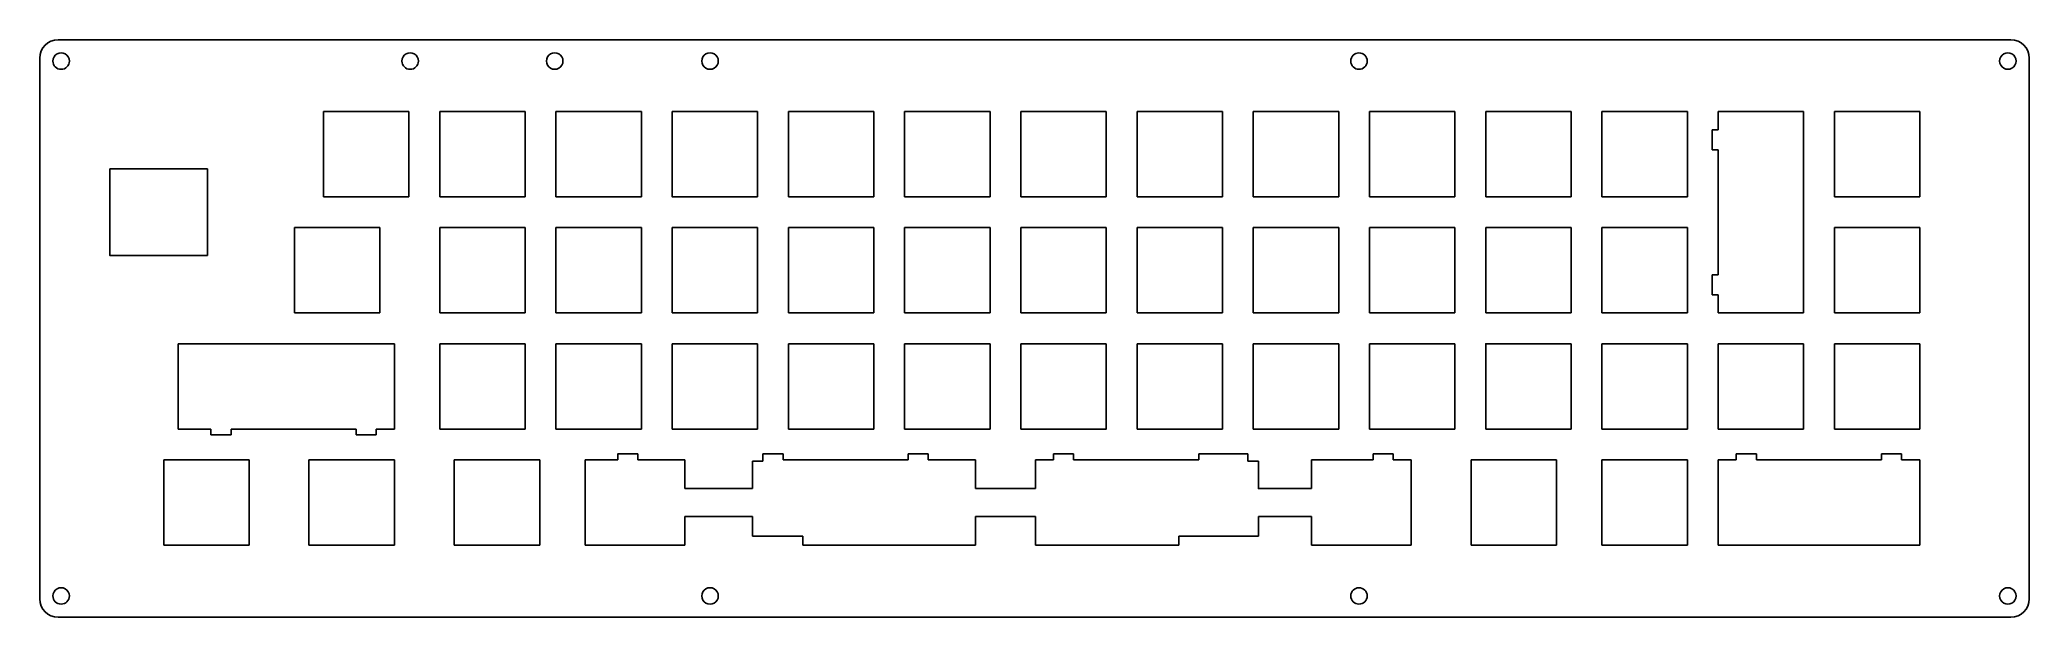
# Model space of a CAD drawing. Extents: x 0 to 326, y -94 to 1.
import ezdxf

# ---------------------------------------------------------------- set-up
doc = ezdxf.new("R2010")
doc.units = 0
doc.layers.get('0').update_dxf_attribs({"linetype": 'CONTINUOUS'})

msp = doc.modelspace()

# ---------------------------------------------------------------- linework, layer by layer
at = {"color": 7}
for points in [[(3.0988, 0.812414), (323.19214, 0.812414)], [(0.09906, -90.937466), (0.09906, -2.187326)], [(326.19188, -2.187326), (326.19188, -90.937466)], [(46.609, -24.966046), (46.609, -10.968106)], [(46.609, -10.968106), (60.60694, -10.968106)], [(60.60694, -10.968106), (60.60694, -24.966046)], [(65.659, -10.968106), (79.65694, -10.968106)], [(65.659, -24.966046), (65.659, -10.968106)], [(79.65694, -10.968106), (79.65694, -24.966046)], [(84.709, -24.966046), (84.709, -10.968106)], [(84.709, -10.968106), (98.70694, -10.968106)], [(98.70694, -10.968106), (98.70694, -24.966046)], [(117.75694, -24.966046), (103.759, -24.966046), (103.759, -10.968106)], [(103.759, -10.968106), (117.75694, -10.968106)], [(117.75694, -10.968106), (117.75694, -24.966046)], [(122.809, -24.966046), (122.809, -10.968106)], [(122.809, -10.968106), (136.80694, -10.968106)], [(136.80694, -10.968106), (136.80694, -24.966046)], [(141.859, -10.968106), (155.85694, -10.968106)], [(141.859, -24.966046), (141.859, -10.968106)], [(155.85694, -10.968106), (155.85694, -24.966046)], [(160.909, -10.968106), (174.90694, -10.968106)], [(160.909, -24.966046), (160.909, -10.968106)], [(174.90694, -10.968106), (174.90694, -24.966046)], [(179.959, -10.968106), (193.95694, -10.968106)], [(179.959, -24.966046), (179.959, -10.968106)], [(193.95694, -10.968106), (193.95694, -24.966046)], [(199.009, -10.968106), (213.00694, -10.968106)], [(199.009, -24.966046), (199.009, -10.968106)], [(213.00694, -10.968106), (213.00694, -24.966046)], [(218.059, -10.968106), (232.05694, -10.968106)], [(218.059, -24.966046), (218.059, -10.968106)], [(232.05694, -10.968106), (232.05694, -24.966046)], [(237.109, -24.966046), (237.109, -10.968106)], [(237.109, -10.968106), (251.10694, -10.968106)], [(251.10694, -10.968106), (251.10694, -24.966046)], [(256.159, -10.968106), (270.15694, -10.968106)], [(256.159, -24.966046), (256.159, -10.968106)], [(270.15694, -10.968106), (270.15694, -24.966046)], [(289.20694, -10.968106), (275.209, -10.968106)], [(275.209, -10.968106), (275.209, -13.942446)], [(289.20694, -44.016046), (289.20694, -10.968106)], [(294.259, -24.966046), (294.259, -10.968106)], [(294.259, -10.968106), (308.25694, -10.968106)], [(308.25694, -10.968106), (308.25694, -24.966046)], [(275.209, -13.942446), (274.23872, -13.942446)], [(274.23872, -13.942446), (274.23872, -17.241906)], [(274.23872, -17.241906), (275.209, -17.241906)], [(275.209, -17.241906), (275.209, -37.742246)], [(11.59764, -20.386426), (11.59764, -34.587566), (27.59964, -34.587566)], [(11.59764, -20.386426), (27.59964, -20.386426)], [(27.59964, -20.386426), (27.59964, -34.587566)], [(60.60694, -24.966046), (46.609, -24.966046)], [(79.65694, -24.966046), (65.659, -24.966046)], [(98.70694, -24.966046), (84.709, -24.966046)], [(136.80694, -24.966046), (122.809, -24.966046)], [(155.85694, -24.966046), (141.859, -24.966046)], [(174.90694, -24.966046), (160.909, -24.966046)], [(193.95694, -24.966046), (179.959, -24.966046)], [(213.00694, -24.966046), (199.009, -24.966046)], [(232.05694, -24.966046), (218.059, -24.966046)], [(251.10694, -24.966046), (237.109, -24.966046)], [(270.15694, -24.966046), (256.159, -24.966046)], [(308.25694, -24.966046), (294.259, -24.966046)], [(41.8465, -44.016046), (41.8465, -30.018106)], [(41.8465, -30.018106), (55.84444, -30.018106)], [(55.84444, -30.018106), (55.84444, -44.016046)], [(65.659, -44.016046), (65.659, -30.018106)], [(65.659, -30.018106), (79.65694, -30.018106)], [(79.65694, -30.018106), (79.65694, -44.016046)], [(84.709, -44.016046), (84.709, -30.018106)], [(84.709, -30.018106), (98.70694, -30.018106)], [(98.70694, -30.018106), (98.70694, -44.016046)], [(103.759, -44.016046), (103.759, -30.018106)], [(103.759, -30.018106), (117.75694, -30.018106)], [(117.75694, -30.018106), (117.75694, -44.016046)], [(122.809, -44.016046), (122.809, -30.018106)], [(122.809, -30.018106), (136.80694, -30.018106)], [(136.80694, -30.018106), (136.80694, -44.016046)], [(141.859, -44.016046), (141.859, -30.018106)], [(141.859, -30.018106), (155.85694, -30.018106)], [(155.85694, -30.018106), (155.85694, -44.016046)], [(160.909, -30.018106), (174.90694, -30.018106)], [(160.909, -44.016046), (160.909, -30.018106)], [(174.90694, -30.018106), (174.90694, -44.016046)], [(179.959, -44.016046), (179.959, -30.018106)], [(179.959, -30.018106), (193.95694, -30.018106)], [(193.95694, -30.018106), (193.95694, -44.016046)], [(199.009, -44.016046), (199.009, -30.018106)], [(199.009, -30.018106), (213.00694, -30.018106)], [(213.00694, -30.018106), (213.00694, -44.016046)], [(218.059, -30.018106), (232.05694, -30.018106)], [(218.059, -44.016046), (218.059, -30.018106)], [(232.05694, -30.018106), (232.05694, -44.016046)], [(237.109, -44.016046), (237.109, -30.018106)], [(237.109, -30.018106), (251.10694, -30.018106)], [(251.10694, -30.018106), (251.10694, -44.016046)], [(256.159, -44.016046), (256.159, -30.018106)], [(256.159, -30.018106), (270.15694, -30.018106)], [(270.15694, -30.018106), (270.15694, -44.016046)], [(294.259, -44.016046), (294.259, -30.018106)], [(294.259, -30.018106), (308.25694, -30.018106)], [(308.25694, -30.018106), (308.25694, -44.016046)], [(275.209, -37.742246), (274.23872, -37.742246)], [(274.23872, -37.742246), (274.23872, -41.041706)], [(274.23872, -41.041706), (275.209, -41.041706)], [(275.209, -41.041706), (275.209, -44.016046)], [(55.84444, -44.016046), (41.8465, -44.016046)], [(79.65694, -44.016046), (65.659, -44.016046)], [(98.70694, -44.016046), (84.709, -44.016046)], [(117.75694, -44.016046), (103.759, -44.016046)], [(136.80694, -44.016046), (122.809, -44.016046)], [(155.85694, -44.016046), (141.859, -44.016046)], [(174.90694, -44.016046), (160.909, -44.016046)], [(193.95694, -44.016046), (179.959, -44.016046)], [(213.00694, -44.016046), (199.009, -44.016046)], [(232.05694, -44.016046), (218.059, -44.016046)], [(251.10694, -44.016046), (237.109, -44.016046)], [(270.15694, -44.016046), (256.159, -44.016046)], [(275.209, -44.016046), (289.20694, -44.016046)], [(308.25694, -44.016046), (294.259, -44.016046)], [(58.22696, -49.068106), (22.7965, -49.068106)], [(22.7965, -49.068106), (22.7965, -63.066046)], [(58.22696, -63.066046), (58.22696, -49.068106)], [(65.659, -63.066046), (65.659, -49.068106)], [(65.659, -49.068106), (79.65694, -49.068106)], [(79.65694, -49.068106), (79.65694, -63.066046)], [(84.709, -63.066046), (84.709, -49.068106)], [(84.709, -49.068106), (98.70694, -49.068106)], [(98.70694, -49.068106), (98.70694, -63.066046)], [(103.759, -49.068106), (117.75694, -49.068106)], [(103.759, -63.066046), (103.759, -49.068106)], [(117.75694, -49.068106), (117.75694, -63.066046)], [(122.809, -49.068106), (136.80694, -49.068106)], [(122.809, -63.066046), (122.809, -49.068106)], [(136.80694, -49.068106), (136.80694, -63.066046)], [(141.859, -49.068106), (155.85694, -49.068106)], [(141.859, -63.066046), (141.859, -49.068106)], [(155.85694, -49.068106), (155.85694, -63.066046)], [(174.90694, -49.068106), (174.90694, -63.066046), (160.909, -63.066046)], [(160.909, -49.068106), (174.90694, -49.068106)], [(160.909, -63.066046), (160.909, -49.068106)], [(179.959, -63.066046), (179.959, -49.068106)], [(179.959, -49.068106), (193.95694, -49.068106)], [(193.95694, -49.068106), (193.95694, -63.066046)], [(199.009, -63.066046), (199.009, -49.068106)], [(199.009, -49.068106), (213.00694, -49.068106)], [(213.00694, -49.068106), (213.00694, -63.066046)], [(218.059, -63.066046), (218.059, -49.068106)], [(218.059, -49.068106), (232.05694, -49.068106)], [(232.05694, -49.068106), (232.05694, -63.066046)], [(237.109, -63.066046), (237.109, -49.068106), (251.10694, -49.068106)], [(251.10694, -49.068106), (251.10694, -63.066046)], [(256.159, -49.068106), (270.15694, -49.068106)], [(256.159, -63.066046), (256.159, -49.068106)], [(270.15694, -49.068106), (270.15694, -63.066046)], [(275.209, -49.068106), (289.20694, -49.068106)], [(275.209, -63.066046), (275.209, -49.068106)], [(289.20694, -49.068106), (289.20694, -63.066046)], [(294.259, -63.066046), (294.259, -49.068106)], [(294.259, -49.068106), (308.25694, -49.068106)], [(308.25694, -49.068106), (308.25694, -63.066046)], [(22.7965, -63.066046), (28.15082, -63.066046)], [(28.15082, -63.066046), (28.15082, -64.036326)], [(28.15082, -64.036326), (31.45282, -64.036326)], [(31.45282, -63.066046), (51.95062, -63.066046)], [(31.45282, -64.036326), (31.45282, -63.066046)], [(51.95062, -63.066046), (51.95062, -64.036326)], [(51.95062, -64.036326), (55.25262, -64.036326)], [(55.25262, -63.066046), (58.22696, -63.066046)], [(55.25262, -64.036326), (55.25262, -63.066046)], [(79.65694, -63.066046), (65.659, -63.066046)], [(98.70694, -63.066046), (84.709, -63.066046)], [(117.75694, -63.066046), (103.759, -63.066046)], [(136.80694, -63.066046), (122.809, -63.066046)], [(155.85694, -63.066046), (141.859, -63.066046)], [(193.95694, -63.066046), (179.959, -63.066046)], [(213.00694, -63.066046), (199.009, -63.066046)], [(232.05694, -63.066046), (218.059, -63.066046)], [(251.10694, -63.066046), (237.109, -63.066046)], [(270.15694, -63.066046), (256.159, -63.066046)], [(289.20694, -63.066046), (275.209, -63.066046)], [(308.25694, -63.066046), (294.259, -63.066046)], [(20.41398, -82.116046), (20.41398, -68.118106)], [(20.41398, -68.118106), (34.41446, -68.118106)], [(34.41446, -68.118106), (34.41446, -82.116046)], [(44.22648, -68.118106), (58.22696, -68.118106)], [(44.22648, -82.116046), (44.22648, -68.118106)], [(58.22696, -68.118106), (58.22696, -82.116046)], [(68.03898, -82.116046), (68.03898, -68.118106)], [(68.03898, -68.118106), (82.03946, -68.118106)], [(82.03946, -68.118106), (82.03946, -82.116046)], [(94.82582, -68.118106), (89.4715, -68.118106)], [(89.4715, -68.118106), (89.4715, -82.116046)], [(98.12782, -67.147826), (94.82582, -67.147826), (94.82582, -68.118106)], [(98.12782, -68.118106), (98.12782, -67.147826)], [(105.85196, -68.118106), (98.12782, -68.118106)], [(105.85196, -72.817106), (105.85196, -68.118106)], [(118.64086, -68.346706), (116.9162, -68.346706)], [(116.9162, -68.346706), (116.9162, -72.817106)], [(118.64086, -67.147826), (118.64086, -68.346706)], [(121.93778, -67.147826), (118.64086, -67.147826)], [(121.93778, -68.118106), (121.93778, -67.147826)], [(142.43812, -68.118106), (121.93778, -68.118106)], [(145.74012, -67.147826), (142.43812, -67.147826)], [(142.43812, -67.147826), (142.43812, -68.118106)], [(145.74012, -68.118106), (145.74012, -67.147826)], [(153.47696, -68.118106), (145.74012, -68.118106)], [(153.47696, -72.817106), (153.47696, -68.118106)], [(166.26586, -68.118106), (163.28898, -68.118106)], [(163.28898, -68.118106), (163.28898, -72.817106)], [(169.56278, -67.147826), (166.26586, -67.147826)], [(166.26586, -67.147826), (166.26586, -68.118106)], [(169.56278, -68.118106), (169.56278, -67.147826)], [(190.06566, -68.118106), (169.56278, -68.118106)], [(190.06566, -67.147826), (190.06566, -68.118106)], [(198.12762, -67.147826), (190.06566, -67.147826)], [(198.12762, -68.346706), (198.12762, -67.145286)], [(199.85228, -68.346706), (198.12762, -68.346706)], [(208.534, -72.817106), (199.85228, -72.817106), (199.85228, -68.346706)], [(218.64066, -68.118106), (208.534, -68.118106)], [(208.534, -68.118106), (208.534, -72.817106)], [(218.64066, -67.145286), (218.64066, -68.118106)], [(221.94012, -67.145286), (218.64066, -67.145286)], [(221.94012, -68.118106), (221.94012, -67.145286)], [(224.91446, -68.118106), (221.94012, -68.118106)], [(224.91446, -82.116046), (224.91446, -68.118106)], [(234.72648, -68.118106), (248.72696, -68.118106)], [(234.72648, -82.116046), (234.72648, -68.118106)], [(248.72696, -68.118106), (248.72696, -82.116046)], [(256.159, -82.116046), (256.159, -68.118106)], [(256.159, -68.118106), (270.15694, -68.118106)], [(270.15694, -68.118106), (270.15694, -82.116046)], [(275.209, -68.118106), (275.209, -82.116046)], [(278.18334, -68.118106), (275.209, -68.118106)], [(278.18334, -67.147826), (278.18334, -68.118106)], [(281.4828, -67.147826), (278.18334, -67.147826)], [(281.4828, -68.118106), (281.4828, -67.147826)], [(301.98314, -68.118106), (281.4828, -68.118106)], [(305.2826, -67.147826), (301.98314, -67.147826)], [(301.98314, -67.147826), (301.98314, -68.118106)], [(305.2826, -68.118106), (305.2826, -67.147826)], [(308.25694, -68.118106), (305.2826, -68.118106)], [(308.25694, -82.116046), (308.25694, -68.118106)], [(116.9162, -72.817106), (105.85196, -72.817106)], [(163.28898, -72.817106), (153.47696, -72.817106)], [(105.85196, -77.417046), (116.9162, -77.417046)], [(105.85196, -82.116046), (105.85196, -77.417046)], [(116.9162, -77.417046), (116.9162, -80.647926)], [(153.47696, -82.116046), (153.47696, -77.417046), (163.28898, -77.417046)], [(163.28898, -77.417046), (163.28898, -82.116046)], [(199.85228, -80.645386), (199.85228, -77.417046)], [(199.85228, -77.417046), (208.534, -77.417046)], [(208.534, -77.417046), (208.534, -82.116046)], [(116.9162, -80.647926), (125.18898, -80.647926)], [(125.18898, -80.647926), (125.18898, -82.116046)], [(186.81446, -80.647926), (199.85228, -80.645386)], [(186.81446, -82.116046), (186.81446, -80.647926)], [(34.41446, -82.116046), (20.41398, -82.116046)], [(58.22696, -82.116046), (44.22648, -82.116046)], [(82.03946, -82.116046), (68.03898, -82.116046)], [(89.4715, -82.116046), (105.85196, -82.116046)], [(125.18898, -82.116046), (153.47696, -82.116046)], [(163.28898, -82.116046), (186.81446, -82.116046)], [(208.534, -82.116046), (224.91446, -82.116046)], [(248.72696, -82.116046), (234.72648, -82.116046)], [(270.15694, -82.116046), (256.159, -82.116046)], [(275.209, -82.116046), (308.25694, -82.116046)], [(323.19214, -93.937206), (3.0988, -93.937206)]]:
    msp.add_lwpolyline(points, dxfattribs=at)
for points in [[(4.949993, -2.688519)], [(62.159886, -2.688519)], [(85.860118, -2.688519)], [(111.314728, -2.688519)], [(217.679514, -2.688519)], [(324.0443, -2.688519)], [(4.949993, -90.43861)], [(111.314728, -90.43861)], [(217.679514, -90.43861)], [(324.0443, -90.43861)]]:
    msp.add_lwpolyline(points, close=True, dxfattribs=at)
for points in [[(3.099994, 0.811473), (1.443144, 0.811472), (0.100002, -0.53167), (0.100001, -2.18852)], [(326.19442, -2.18852), (326.194419, -0.531769), (324.851431, 0.811333), (323.19468, 0.811473)], [(2.249993, -2.688519), (2.249993, -2.20621), (2.507301, -1.760539), (2.924993, -1.519385)], [(3.599993, -4.038519), (2.854408, -4.038519), (2.249993, -3.434103), (2.249993, -2.688519)], [(2.924993, -1.519385), (3.342684, -1.27823), (3.857301, -1.27823), (4.274993, -1.519385)], [(4.949993, -2.688519), (4.949993, -3.434103), (4.345577, -4.038519), (3.599993, -4.038519)], [(4.274993, -1.519385), (4.692684, -1.760539), (4.949993, -2.20621), (4.949993, -2.688519)], [(59.459886, -2.688519), (59.459886, -2.20621), (59.717195, -1.760539), (60.134886, -1.519385)], [(60.809886, -4.038519), (60.064302, -4.038519), (59.459886, -3.434103), (59.459886, -2.688519)], [(60.134886, -1.519385), (60.552577, -1.27823), (61.067195, -1.27823), (61.484886, -1.519385)], [(62.159886, -2.688519), (62.159886, -3.434103), (61.55547, -4.038519), (60.809886, -4.038519)], [(61.484886, -1.519385), (61.902577, -1.760539), (62.159886, -2.20621), (62.159886, -2.688519)], [(83.160118, -2.688519), (83.160118, -2.20621), (83.417427, -1.760539), (83.835118, -1.519385)], [(83.835118, -3.857653), (83.417427, -3.616499), (83.160118, -3.170827), (83.160118, -2.688519)], [(83.835118, -1.519385), (84.252809, -1.27823), (84.767427, -1.27823), (85.185118, -1.519385)], [(85.185118, -1.519385), (85.602809, -1.760539), (85.860118, -2.20621), (85.860118, -2.688519)], [(85.860118, -2.688519), (85.860118, -3.170827), (85.602809, -3.616499), (85.185118, -3.857653)], [(108.614728, -2.688519), (108.614728, -2.20621), (108.872037, -1.760539), (109.289728, -1.519385)], [(109.289728, -3.857653), (108.872037, -3.616499), (108.614728, -3.170827), (108.614728, -2.688519)], [(109.289728, -1.519385), (109.707419, -1.27823), (110.222037, -1.27823), (110.639728, -1.519385)], [(110.639728, -1.519385), (111.057419, -1.760539), (111.314728, -2.20621), (111.314728, -2.688519)], [(111.314728, -2.688519), (111.314728, -3.170827), (111.057419, -3.616499), (110.639728, -3.857653)], [(214.979514, -2.688519), (214.979514, -1.942935), (215.58393, -1.338519), (216.329514, -1.338519)], [(216.329514, -4.038518), (215.58393, -4.038518), (214.979514, -3.434103), (214.979514, -2.688519)], [(216.329514, -1.338519), (217.075098, -1.338519), (217.679514, -1.942935), (217.679514, -2.688519)], [(217.679514, -2.688519), (217.679514, -3.434103), (217.075098, -4.038518), (216.329514, -4.038518)], [(321.3443, -2.688519), (321.3443, -2.20621), (321.601609, -1.760539), (322.0193, -1.519385)], [(322.0193, -3.857653), (321.601609, -3.616499), (321.3443, -3.170827), (321.3443, -2.688519)], [(322.0193, -1.519385), (322.436991, -1.27823), (322.951609, -1.27823), (323.3693, -1.519385)], [(323.3693, -1.519385), (323.786991, -1.760539), (324.0443, -2.20621), (324.0443, -2.688519)], [(324.0443, -2.688519), (324.0443, -3.170827), (323.786991, -3.616499), (323.3693, -3.857653)], [(85.185118, -3.857653), (84.767427, -4.098807), (84.252809, -4.098807), (83.835118, -3.857653)], [(110.639728, -3.857653), (110.222037, -4.098807), (109.707419, -4.098807), (109.289728, -3.857653)], [(323.3693, -3.857653), (322.951609, -4.098807), (322.436991, -4.098807), (322.0193, -3.857653)], [(0.100001, -90.938482), (0.100001, -92.595333), (1.443143, -93.938475), (3.099994, -93.938476)], [(2.249993, -90.43861), (2.249993, -89.956302), (2.507301, -89.51063), (2.924993, -89.269476)], [(3.599993, -91.78861), (2.854408, -91.78861), (2.249993, -91.184194), (2.249993, -90.43861)], [(2.924993, -89.269476), (3.342684, -89.028322), (3.857301, -89.028322), (4.274993, -89.269476)], [(4.949993, -90.43861), (4.949993, -91.184194), (4.345577, -91.78861), (3.599993, -91.78861)], [(4.274993, -89.269476), (4.692684, -89.51063), (4.949993, -89.956302), (4.949993, -90.43861)], [(108.614728, -90.43861), (108.614728, -89.956302), (108.872037, -89.51063), (109.289728, -89.269476)], [(109.289728, -91.607744), (108.872037, -91.36659), (108.614728, -90.920919), (108.614728, -90.43861)], [(109.289728, -89.269476), (109.707419, -89.028322), (110.222037, -89.028322), (110.639728, -89.269476)], [(110.639728, -89.269476), (111.057419, -89.51063), (111.314728, -89.956302), (111.314728, -90.43861)], [(111.314728, -90.43861), (111.314728, -90.920919), (111.057419, -91.36659), (110.639728, -91.607744)], [(214.979514, -90.43861), (214.979514, -89.693026), (215.58393, -89.08861), (216.329514, -89.08861)], [(216.329514, -91.78861), (215.58393, -91.78861), (214.979514, -91.184194), (214.979514, -90.43861)], [(216.329514, -89.08861), (217.075098, -89.08861), (217.679514, -89.693026), (217.679514, -90.43861)], [(217.679514, -90.43861), (217.679514, -91.184194), (217.075098, -91.78861), (216.329514, -91.78861)], [(321.3443, -90.43861), (321.3443, -89.956302), (321.601609, -89.51063), (322.0193, -89.269476)], [(322.0193, -91.607744), (321.601609, -91.36659), (321.3443, -90.920919), (321.3443, -90.43861)], [(322.0193, -89.269476), (322.436991, -89.028322), (322.951609, -89.028322), (323.3693, -89.269476)], [(323.19468, -93.938476), (324.851432, -93.938336), (326.19442, -92.595234), (326.19442, -90.938482)], [(323.3693, -89.269476), (323.786991, -89.51063), (324.0443, -89.956302), (324.0443, -90.43861)], [(324.0443, -90.43861), (324.0443, -90.920919), (323.786991, -91.36659), (323.3693, -91.607744)], [(110.639728, -91.607744), (110.222037, -91.848898), (109.707419, -91.848898), (109.289728, -91.607744)], [(323.3693, -91.607744), (322.951609, -91.848898), (322.436991, -91.848898), (322.0193, -91.607744)]]:
    msp.add_open_spline(points, degree=3, dxfattribs=at)

doc.saveas('drawing.dxf')
